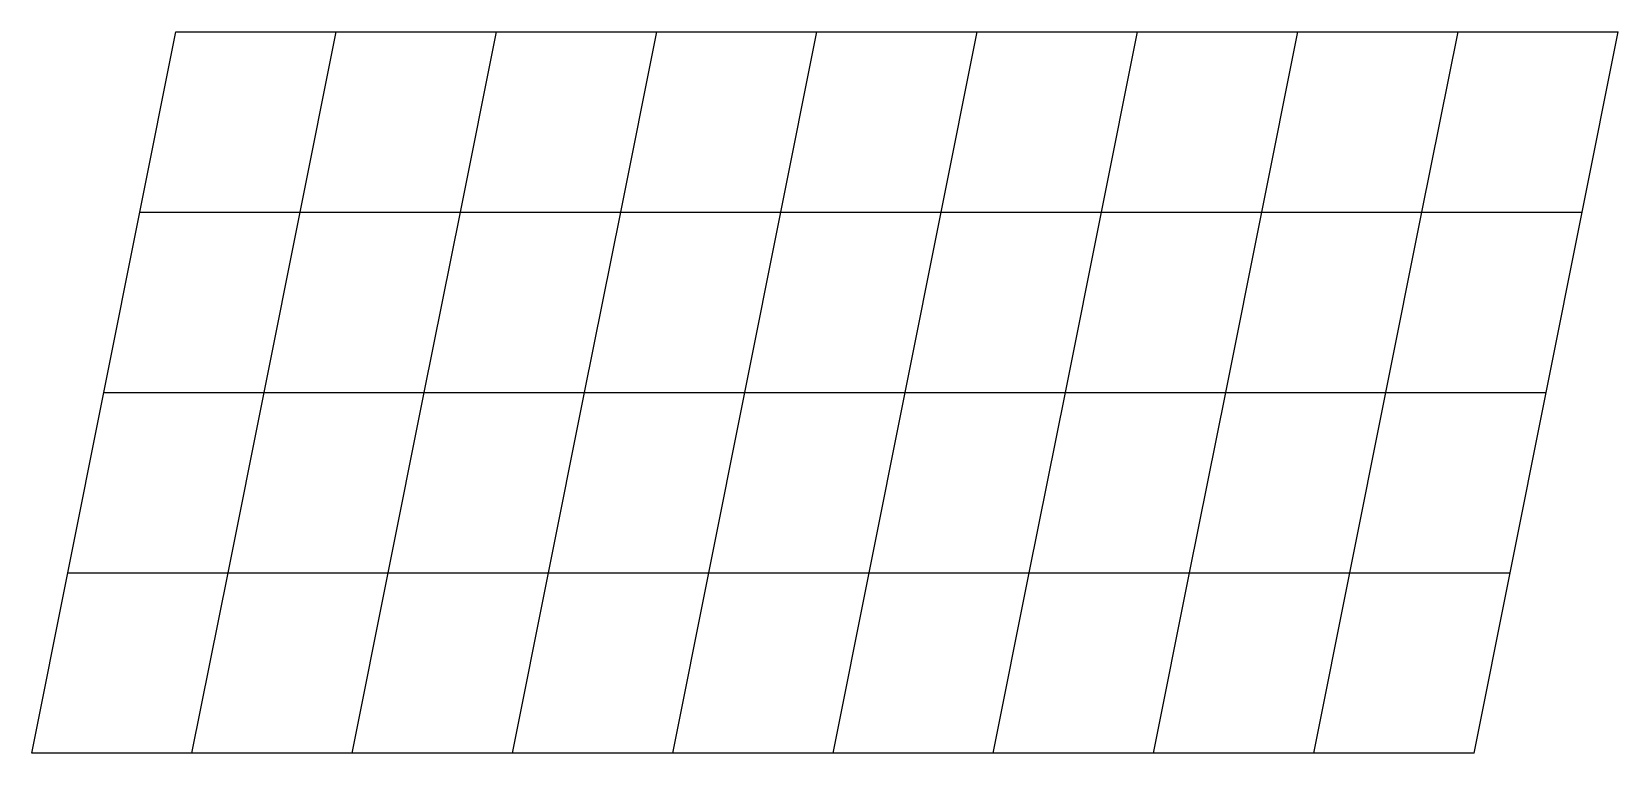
# Model space of a CAD drawing. Header units: inches. Extents: x 5 to 27, y 0 to 10.
import ezdxf

# ---------------------------------------------------------------- set-up
doc = ezdxf.new("R2010")
doc.units = ezdxf.units.IN
doc.header["$MEASUREMENT"] = 0
for name, color, linetype in [('Diaphrams', 40, 'Continuous'), ('Edge Beams', 170, 'Continuous'), ('Inner Beams', 150, 'Continuous'), ('Transverse Slab', 82, 'Continuous')]:
    doc.layers.add(name, color=color, linetype=linetype)

msp = doc.modelspace()

# ---------------------------------------------------------------- linework, layer by layer
at = {"layer": 'Diaphrams'}
for p, q in [((6.5, 7.5), (7, 10)), ((26.5, 7.5), (27, 10)), ((6, 5), (6.5, 7.5)), ((26, 5), (26.5, 7.5)), ((5.5, 2.5), (6, 5)), ((25.5, 2.5), (26, 5)), ((5, 0), (5.5, 2.5)), ((25, 0), (25.5, 2.5))]:
    msp.add_line(p, q, dxfattribs=at)
at = {"layer": 'Edge Beams'}
for p, q in [((7, 10), (9.222, 10)), ((9.222, 10), (11.444, 10)), ((11.444, 10), (13.667, 10)), ((13.667, 10), (15.889, 10)), ((15.889, 10), (18.111, 10)), ((18.111, 10), (20.333, 10)), ((20.333, 10), (22.556, 10)), ((22.556, 10), (24.778, 10)), ((24.778, 10), (27, 10)), ((7.222, 0), (5, 0)), ((9.444, 0), (7.222, 0)), ((11.667, 0), (9.444, 0)), ((13.889, 0), (11.667, 0)), ((16.111, 0), (13.889, 0)), ((18.333, 0), (16.111, 0)), ((20.556, 0), (18.333, 0)), ((22.778, 0), (20.556, 0)), ((25, 0), (22.778, 0))]:
    msp.add_line(p, q, dxfattribs=at)
at = {"layer": 'Inner Beams'}
for p, q in [((6.5, 7.5), (8.722, 7.5)), ((8.722, 7.5), (10.944, 7.5)), ((10.944, 7.5), (13.167, 7.5)), ((13.167, 7.5), (15.389, 7.5)), ((15.389, 7.5), (17.611, 7.5)), ((17.611, 7.5), (19.833, 7.5)), ((19.833, 7.5), (22.056, 7.5)), ((22.056, 7.5), (24.278, 7.5)), ((24.278, 7.5), (26.5, 7.5)), ((6, 5), (8.222, 5)), ((8.222, 5), (10.444, 5)), ((10.444, 5), (12.667, 5)), ((12.667, 5), (14.889, 5)), ((14.889, 5), (17.111, 5)), ((17.111, 5), (19.333, 5)), ((19.333, 5), (21.556, 5)), ((21.556, 5), (23.778, 5)), ((23.778, 5), (26, 5)), ((5.5, 2.5), (7.722, 2.5)), ((7.722, 2.5), (9.944, 2.5)), ((9.944, 2.5), (12.167, 2.5)), ((12.167, 2.5), (14.389, 2.5)), ((14.389, 2.5), (16.611, 2.5)), ((16.611, 2.5), (18.833, 2.5)), ((18.833, 2.5), (21.056, 2.5)), ((21.056, 2.5), (23.278, 2.5)), ((23.278, 2.5), (25.5, 2.5))]:
    msp.add_line(p, q, dxfattribs=at)
at = {"layer": 'Transverse Slab'}
for p, q in [((8.722, 7.5), (9.222, 10)), ((10.944, 7.5), (11.444, 10)), ((13.167, 7.5), (13.667, 10)), ((15.389, 7.5), (15.889, 10)), ((17.611, 7.5), (18.111, 10)), ((19.833, 7.5), (20.333, 10)), ((22.056, 7.5), (22.556, 10)), ((24.278, 7.5), (24.778, 10)), ((8.222, 5), (8.722, 7.5)), ((10.444, 5), (10.944, 7.5)), ((12.667, 5), (13.167, 7.5)), ((14.889, 5), (15.389, 7.5)), ((17.111, 5), (17.611, 7.5)), ((19.333, 5), (19.833, 7.5)), ((21.556, 5), (22.056, 7.5)), ((23.778, 5), (24.278, 7.5)), ((7.722, 2.5), (8.222, 5)), ((9.944, 2.5), (10.444, 5)), ((12.167, 2.5), (12.667, 5)), ((14.389, 2.5), (14.889, 5)), ((16.611, 2.5), (17.111, 5)), ((18.833, 2.5), (19.333, 5)), ((21.056, 2.5), (21.556, 5)), ((23.278, 2.5), (23.778, 5)), ((7.222, 0), (7.722, 2.5)), ((9.444, 0), (9.944, 2.5)), ((11.667, 0), (12.167, 2.5)), ((13.889, 0), (14.389, 2.5)), ((16.111, 0), (16.611, 2.5)), ((18.333, 0), (18.833, 2.5)), ((20.556, 0), (21.056, 2.5)), ((22.778, 0), (23.278, 2.5))]:
    msp.add_line(p, q, dxfattribs=at)

doc.saveas('drawing.dxf')
